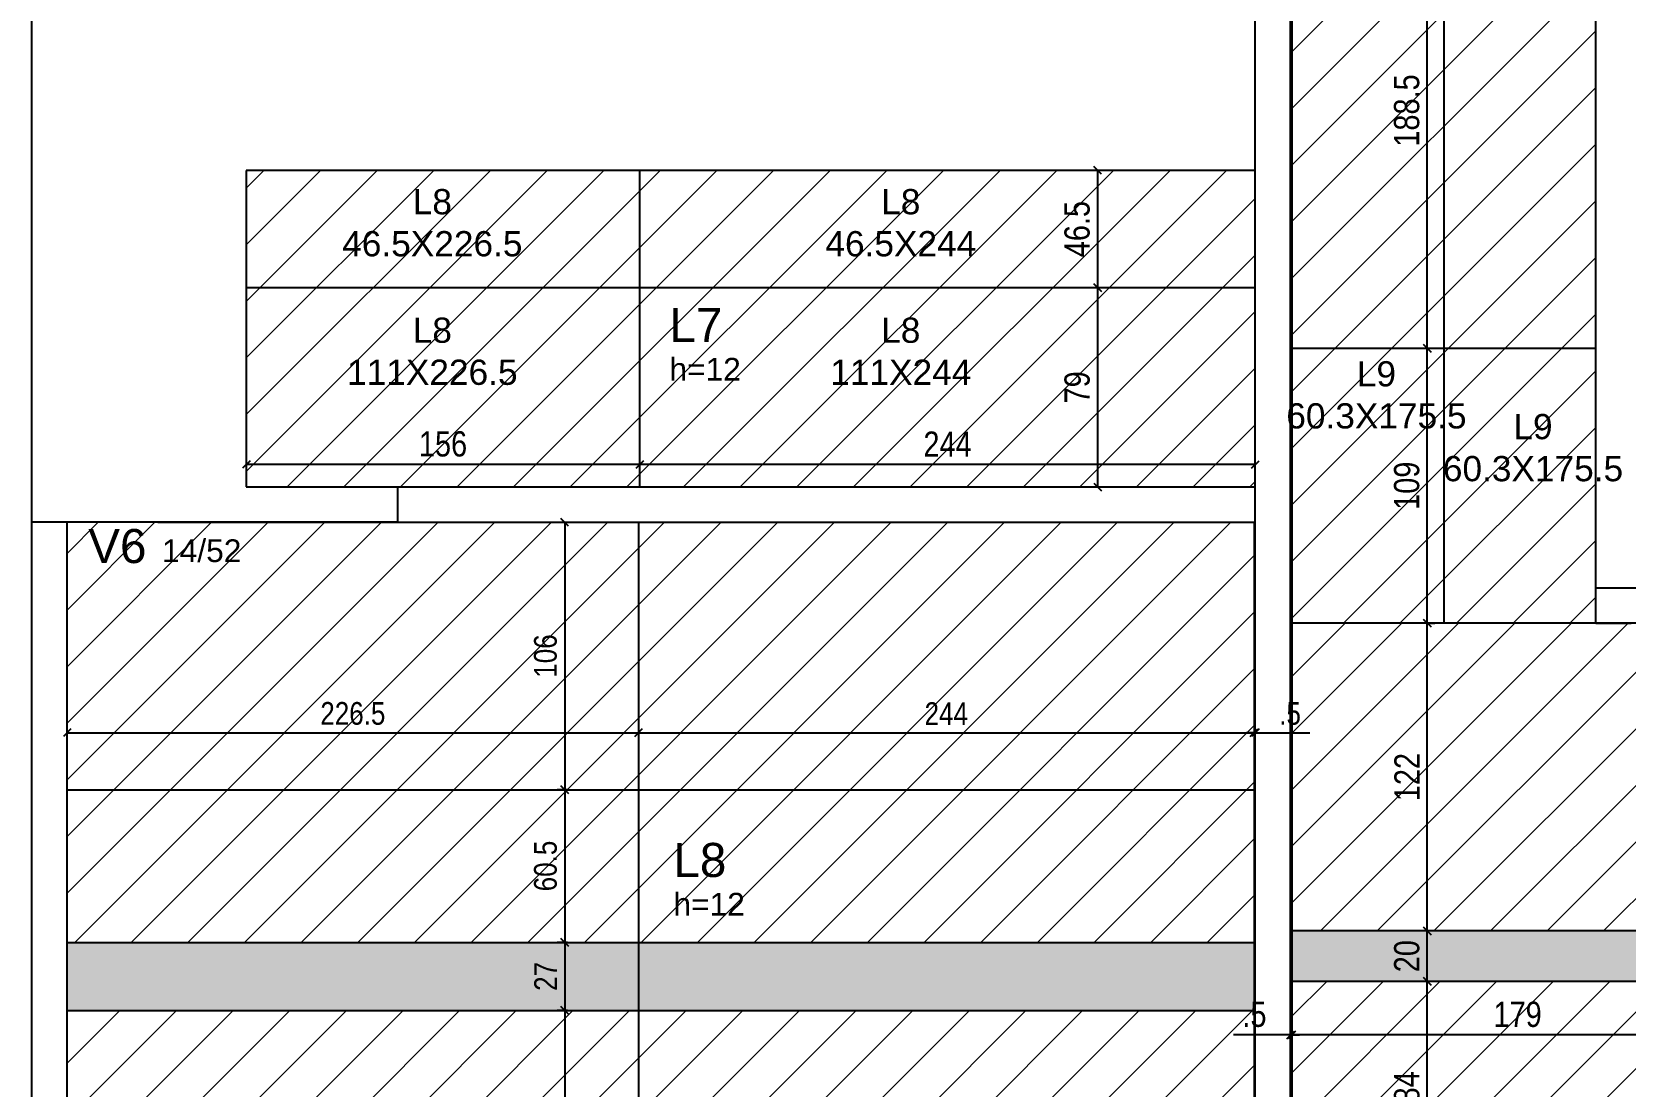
# Model space of a CAD drawing. Header units: millimetres. Extents: x 2454 to 6746, y 504 to 3252.
# Drawn here: x 3594 to 4225, y 1929 to 2347 of the extents above; entities that cross this region are included whole.
import ezdxf

# ---------------------------------------------------------------- set-up
doc = ezdxf.new("R2010")
doc.units = ezdxf.units.MM
for name, color, linetype in [('9', 8, 'Continuous'), ('AUX00', 7, 'Continuous'), ('COTA', 241, 'Continuous'), ('ES-VIGA', 3, 'Continuous'), ('L-D', 2, 'Continuous'), ('L-N', 4, 'Continuous'), ('Painéis', 200, 'Continuous'), ('VIG-D', 2, 'Continuous'), ('VIG-N', 4, 'Continuous')]:
    doc.layers.add(name, color=color, linetype=linetype)
doc.layers.add('Hachura', color=251, linetype='Continuous', lineweight=9)
doc.layers.add('REAPROVEITAMENTO', color=251, linetype='Continuous', lineweight=9)
doc.styles.add('COTA TECNICA', font='techl___.ttf', dxfattribs={"height": 10})
doc.styles.add('COTA TECNICA-50', font='techl___.ttf', dxfattribs={"height": 9})
doc.styles.get("Standard").update_dxf_attribs({"font": 'arial.ttf'})
doc.styles.add('TQS_ARIAL', font='arial.ttf')
doc.dimstyles.new('COTA PAINEL-50', dxfattribs={"dimtxt": 9, "dimasz": 3, "dimexe": 3, "dimexo": 3, "dimgap": 3, "dimtad": 1, "dimdec": 1, "dimzin": 12, "dimdsep": 46, "dimtxsty": 'COTA TECNICA-50', "dimblk1": 'OBLIQUE', "dimblk2": 'OBLIQUE', "dimsah": 1, "dimcen": 0.9, "dimclrd": 4, "dimclre": 4, "dimclrt": 240, "dimadec": 1, "dimazin": 3, "dimtfac": 1, "dimtdec": 1, "dimtmove": 0, "dimatfit": 3, "dimfxl": 1, "dimtolj": 1, "dimtzin": 12, "dimarcsym": 0})
doc.dimstyles.new('PAINEL', dxfattribs={"dimtxt": 10, "dimasz": 3, "dimexe": 3, "dimexo": 3, "dimgap": 3, "dimtad": 1, "dimdec": 1, "dimzin": 12, "dimdsep": 46, "dimtxsty": 'COTA TECNICA', "dimblk1": 'OBLIQUE', "dimblk2": 'OBLIQUE', "dimsah": 1, "dimcen": 0.9, "dimclrd": 4, "dimclre": 4, "dimclrt": 240, "dimadec": 1, "dimazin": 3, "dimtfac": 1, "dimtdec": 1, "dimtmove": 0, "dimatfit": 3, "dimfxl": 1, "dimtolj": 1, "dimtzin": 12, "dimarcsym": 0})

# ---------------------------------------------------------------- blocks, each defined once
blk = doc.blocks.new('_Oblique')
at = {"color": 0, "linetype": 'ByBlock', "lineweight": -2}
blk.add_line((-0.5, -0.5), (0.5, 0.5), dxfattribs=at)
blk = doc.blocks.new('*D55')
at = {"layer": 'COTA', "color": 4, "lineweight": -2, "transparency": 16777216}
blk.add_line((3834.09, 2069.28), (4078.09, 2069.28), dxfattribs=at)
at = {"layer": 'Defpoints', "color": 0, "transparency": 16777216}
for p in [(3834.09, 2069.28), (4078.09, 2069.28), (4078.09, 2069.28)]:
    blk.add_point(p, dxfattribs=at)
at = {"layer": 'COTA', "color": 4, "lineweight": -2, "transparency": 16777216, "xscale": 3, "yscale": 3, "zscale": 3, "rotation": 180}
blk.add_blockref('_Oblique', (3834.09, 2069.28), dxfattribs=at)
at = {"layer": 'COTA', "color": 4, "lineweight": -2, "transparency": 16777216, "xscale": 3, "yscale": 3, "zscale": 3}
blk.add_blockref('_Oblique', (4078.09, 2069.28), dxfattribs=at)
at = {"layer": 'COTA', "color": 240, "transparency": 16777216, "insert": (3956.09, 2076.84), "char_height": 9, "attachment_point": 5, "style": 'COTA TECNICA-50'}
blk.add_mtext('\\A1;244', dxfattribs=at)
blk = doc.blocks.new('*D56')
at = {"layer": 'COTA', "color": 4, "lineweight": -2, "transparency": 16777216}
for p, q in [((4078.09, 2069.28), (4075.09, 2069.28)), ((4078.09, 2069.28), (4078.59, 2069.28)), ((4078.59, 2069.28), (4100.18, 2069.28))]:
    blk.add_line(p, q, dxfattribs=at)
at = {"layer": 'Defpoints', "color": 0, "transparency": 16777216}
for p in [(4078.09, 2069.28), (4078.59, 2069.28), (4078.59, 2069.28)]:
    blk.add_point(p, dxfattribs=at)
at = {"layer": 'COTA', "color": 4, "lineweight": -2, "transparency": 16777216, "xscale": 3, "yscale": 3, "zscale": 3}
blk.add_blockref('_Oblique', (4078.09, 2069.28), dxfattribs=at)
at = {"layer": 'COTA', "color": 4, "lineweight": -2, "transparency": 16777216, "xscale": 3, "yscale": 3, "zscale": 3, "rotation": 180}
blk.add_blockref('_Oblique', (4078.59, 2069.28), dxfattribs=at)
at = {"layer": 'COTA', "color": 240, "transparency": 16777216, "insert": (4092.39, 2076.87), "char_height": 9, "attachment_point": 5, "style": 'COTA TECNICA-50'}
blk.add_mtext('\\A1;.5', dxfattribs=at)
blk = doc.blocks.new('*D57')
at = {"layer": 'COTA', "color": 4, "lineweight": -2, "transparency": 16777216}
for p, q in [((3804.83, 2152.69), (3804.83, 2046.69)), ((3805.89, 2046.69), (3801.83, 2046.69))]:
    blk.add_line(p, q, dxfattribs=at)
at = {"layer": 'Defpoints', "color": 0, "transparency": 16777216}
for p in [(3804.83, 2152.69), (3804.83, 2046.69), (3808.89, 2046.69)]:
    blk.add_point(p, dxfattribs=at)
at = {"layer": 'COTA', "color": 4, "lineweight": -2, "transparency": 16777216, "xscale": 3, "yscale": 3, "zscale": 3}
for p, rotation in [((3804.83, 2152.69), 90), ((3804.83, 2046.69), 270)]:
    blk.add_blockref('_Oblique', p, dxfattribs=dict(at, rotation=rotation))
at = {"layer": 'COTA', "color": 240, "transparency": 16777216, "insert": (3797.23, 2099.69), "char_height": 9, "attachment_point": 5, "rotation": 90, "style": 'COTA TECNICA-50'}
blk.add_mtext('\\A1;106', dxfattribs=at)
blk = doc.blocks.new('*D58')
at = {"layer": 'COTA', "color": 4, "lineweight": -2, "transparency": 16777216}
for p, q in [((3804.83, 2046.69), (3804.83, 1986.18)), ((3805.89, 1986.18), (3801.83, 1986.18))]:
    blk.add_line(p, q, dxfattribs=at)
at = {"layer": 'Defpoints', "color": 0, "transparency": 16777216}
for p in [(3804.83, 2046.69), (3804.83, 1986.18), (3808.89, 1986.18)]:
    blk.add_point(p, dxfattribs=at)
at = {"layer": 'COTA', "color": 4, "lineweight": -2, "transparency": 16777216, "xscale": 3, "yscale": 3, "zscale": 3}
for p, rotation in [((3804.83, 2046.69), 90), ((3804.83, 1986.18), 270)]:
    blk.add_blockref('_Oblique', p, dxfattribs=dict(at, rotation=rotation))
at = {"layer": 'COTA', "color": 240, "transparency": 16777216, "insert": (3797.23, 2016.44), "char_height": 9, "attachment_point": 5, "rotation": 90, "style": 'COTA TECNICA-50'}
blk.add_mtext('\\A1;60.5', dxfattribs=at)
blk = doc.blocks.new('*D59')
at = {"layer": 'COTA', "color": 4, "lineweight": -2, "transparency": 16777216}
for p, q in [((3804.83, 1986.18), (3804.83, 1959.19)), ((3805.89, 1959.19), (3801.83, 1959.19))]:
    blk.add_line(p, q, dxfattribs=at)
at = {"layer": 'Defpoints', "color": 0, "transparency": 16777216}
for p in [(3804.83, 1986.18), (3804.83, 1959.19), (3808.89, 1959.19)]:
    blk.add_point(p, dxfattribs=at)
at = {"layer": 'COTA', "color": 4, "lineweight": -2, "transparency": 16777216, "xscale": 3, "yscale": 3, "zscale": 3}
for p, rotation in [((3804.83, 1986.18), 90), ((3804.83, 1959.19), 270)]:
    blk.add_blockref('_Oblique', p, dxfattribs=dict(at, rotation=rotation))
at = {"layer": 'COTA', "color": 240, "transparency": 16777216, "insert": (3797.26, 1972.69), "char_height": 9, "attachment_point": 5, "rotation": 90, "style": 'COTA TECNICA-50'}
blk.add_mtext('\\A1;27', dxfattribs=at)
blk = doc.blocks.new('*D60')
at = {"layer": 'COTA', "color": 4, "lineweight": -2, "transparency": 16777216}
for p, q in [((3804.83, 1959.19), (3804.83, 1837.19)), ((3805.89, 1837.19), (3801.83, 1837.19))]:
    blk.add_line(p, q, dxfattribs=at)
at = {"layer": 'Defpoints', "color": 0, "transparency": 16777216}
for p in [(3804.83, 1959.19), (3804.83, 1837.19), (3808.89, 1837.19)]:
    blk.add_point(p, dxfattribs=at)
at = {"layer": 'COTA', "color": 4, "lineweight": -2, "transparency": 16777216, "xscale": 3, "yscale": 3, "zscale": 3}
for p, rotation in [((3804.83, 1959.19), 90), ((3804.83, 1837.19), 270)]:
    blk.add_blockref('_Oblique', p, dxfattribs=dict(at, rotation=rotation))
at = {"layer": 'COTA', "color": 240, "transparency": 16777216, "insert": (3797.27, 1898.19), "char_height": 9, "attachment_point": 5, "rotation": 90, "style": 'COTA TECNICA-50'}
blk.add_mtext('\\A1;122', dxfattribs=at)
blk = doc.blocks.new('*D61')
at = {"layer": 'COTA', "color": 4, "lineweight": -2, "transparency": 16777216}
blk.add_line((3607.59, 2069.28), (3834.09, 2069.28), dxfattribs=at)
at = {"layer": 'Defpoints', "color": 0, "transparency": 16777216}
for p in [(3607.59, 2069.28), (3834.09, 2069.28), (3834.09, 2069.28)]:
    blk.add_point(p, dxfattribs=at)
at = {"layer": 'COTA', "color": 4, "lineweight": -2, "transparency": 16777216, "xscale": 3, "yscale": 3, "zscale": 3, "rotation": 180}
blk.add_blockref('_Oblique', (3607.59, 2069.28), dxfattribs=at)
at = {"layer": 'COTA', "color": 4, "lineweight": -2, "transparency": 16777216, "xscale": 3, "yscale": 3, "zscale": 3}
blk.add_blockref('_Oblique', (3834.09, 2069.28), dxfattribs=at)
at = {"layer": 'COTA', "color": 240, "transparency": 16777216, "insert": (3720.84, 2076.87), "char_height": 9, "attachment_point": 5, "style": 'COTA TECNICA-50'}
blk.add_mtext('\\A1;226.5', dxfattribs=at)
blk = doc.blocks.new('*D4')
at = {"layer": 'COTA', "color": 4, "lineweight": -2, "transparency": 16777216}
blk.add_line((4146.78, 1886.69), (4146.78, 1970.69), dxfattribs=at)
at = {"layer": 'Defpoints', "color": 0, "transparency": 16777216}
for p in [(4146.78, 1970.69), (4146.78, 1970.69), (4146.78, 1886.69)]:
    blk.add_point(p, dxfattribs=at)
at = {"layer": 'COTA', "color": 4, "lineweight": -2, "transparency": 16777216, "xscale": 3, "yscale": 3, "zscale": 3}
for p, rotation in [((4146.78, 1970.69), 90), ((4146.78, 1886.69), 270)]:
    blk.add_blockref('_Oblique', p, dxfattribs=dict(at, rotation=rotation))
at = {"layer": 'COTA', "color": 240, "transparency": 16777216, "insert": (4138.69, 1928.69), "char_height": 10, "attachment_point": 5, "rotation": 90, "style": 'COTA TECNICA'}
blk.add_mtext('\\A1;84', dxfattribs=at)
blk = doc.blocks.new('*D5')
at = {"layer": 'COTA', "color": 4, "lineweight": -2, "transparency": 16777216}
blk.add_line((4146.78, 1970.69), (4146.78, 1990.69), dxfattribs=at)
at = {"layer": 'Defpoints', "color": 0, "transparency": 16777216}
for p in [(4146.78, 1990.69), (4146.78, 1990.69), (4146.78, 1970.69)]:
    blk.add_point(p, dxfattribs=at)
at = {"layer": 'COTA', "color": 4, "lineweight": -2, "transparency": 16777216, "xscale": 3, "yscale": 3, "zscale": 3}
for p, rotation in [((4146.78, 1990.69), 90), ((4146.78, 1970.69), 270)]:
    blk.add_blockref('_Oblique', p, dxfattribs=dict(at, rotation=rotation))
at = {"layer": 'COTA', "color": 240, "transparency": 16777216, "insert": (4138.68, 1980.69), "char_height": 10, "attachment_point": 5, "rotation": 90, "style": 'COTA TECNICA'}
blk.add_mtext('\\A1;20', dxfattribs=at)
blk = doc.blocks.new('*D6')
at = {"layer": 'COTA', "color": 4, "lineweight": -2, "transparency": 16777216}
blk.add_line((4146.78, 1990.69), (4146.78, 2112.69), dxfattribs=at)
at = {"layer": 'Defpoints', "color": 0, "transparency": 16777216}
for p in [(4146.78, 2112.69), (4146.78, 2112.69), (4146.78, 1990.69)]:
    blk.add_point(p, dxfattribs=at)
at = {"layer": 'COTA', "color": 4, "lineweight": -2, "transparency": 16777216, "xscale": 3, "yscale": 3, "zscale": 3}
for p, rotation in [((4146.78, 2112.69), 90), ((4146.78, 1990.69), 270)]:
    blk.add_blockref('_Oblique', p, dxfattribs=dict(at, rotation=rotation))
at = {"layer": 'COTA', "color": 240, "transparency": 16777216, "insert": (4138.72, 2051.69), "char_height": 10, "attachment_point": 5, "rotation": 90, "style": 'COTA TECNICA'}
blk.add_mtext('\\A1;122', dxfattribs=at)
blk = doc.blocks.new('*D14')
at = {"layer": 'COTA', "color": 4, "lineweight": -2, "transparency": 16777216}
for p, q in [((4146.78, 2112.69), (4146.78, 2221.69)), ((4147.23, 2221.69), (4149.78, 2221.69)), ((4147.23, 2112.69), (4149.78, 2112.69))]:
    blk.add_line(p, q, dxfattribs=at)
at = {"layer": 'Defpoints', "color": 0, "transparency": 16777216}
for p in [(4144.23, 2221.69), (4146.78, 2221.69), (4144.23, 2112.69)]:
    blk.add_point(p, dxfattribs=at)
at = {"layer": 'COTA', "color": 4, "lineweight": -2, "transparency": 16777216, "xscale": 3, "yscale": 3, "zscale": 3}
for p, rotation in [((4146.78, 2221.69), 90), ((4146.78, 2112.69), 270)]:
    blk.add_blockref('_Oblique', p, dxfattribs=dict(at, rotation=rotation))
at = {"layer": 'COTA', "color": 240, "transparency": 16777216, "insert": (4138.65, 2167.19), "char_height": 10, "attachment_point": 5, "rotation": 90, "style": 'COTA TECNICA'}
blk.add_mtext('\\A1;109', dxfattribs=at)
blk = doc.blocks.new('*D15')
at = {"layer": 'COTA', "color": 4, "lineweight": -2, "transparency": 16777216}
blk.add_line((4146.78, 2221.69), (4146.78, 2410.19), dxfattribs=at)
at = {"layer": 'Defpoints', "color": 0, "transparency": 16777216}
for p in [(4146.78, 2410.19), (4146.78, 2410.19), (4146.78, 2221.69)]:
    blk.add_point(p, dxfattribs=at)
at = {"layer": 'COTA', "color": 4, "lineweight": -2, "transparency": 16777216, "xscale": 3, "yscale": 3, "zscale": 3}
for p, rotation in [((4146.78, 2410.19), 90), ((4146.78, 2221.69), 270)]:
    blk.add_blockref('_Oblique', p, dxfattribs=dict(at, rotation=rotation))
at = {"layer": 'COTA', "color": 240, "transparency": 16777216, "insert": (4138.65, 2315.94), "char_height": 10, "attachment_point": 5, "rotation": 90, "style": 'COTA TECNICA'}
blk.add_mtext('\\A1;188.5', dxfattribs=at)
blk = doc.blocks.new('*D21')
at = {"layer": 'COTA', "color": 4, "lineweight": -2, "transparency": 16777216}
blk.add_line((4272.09, 1949.48), (4093.09, 1949.48), dxfattribs=at)
at = {"layer": 'Defpoints', "color": 0, "transparency": 16777216}
for p in [(4093.09, 1949.48), (4093.09, 1949.48), (4272.09, 1949.48)]:
    blk.add_point(p, dxfattribs=at)
at = {"layer": 'COTA', "color": 4, "lineweight": -2, "transparency": 16777216, "xscale": 3, "yscale": 3, "zscale": 3, "rotation": 180}
blk.add_blockref('_Oblique', (4093.09, 1949.48), dxfattribs=at)
at = {"layer": 'COTA', "color": 4, "lineweight": -2, "transparency": 16777216, "xscale": 3, "yscale": 3, "zscale": 3}
blk.add_blockref('_Oblique', (4272.09, 1949.48), dxfattribs=at)
at = {"layer": 'COTA', "color": 240, "transparency": 16777216, "insert": (4182.59, 1957.58), "char_height": 10, "attachment_point": 5, "style": 'COTA TECNICA'}
blk.add_mtext('\\A1;179', dxfattribs=at)
blk = doc.blocks.new('*D22')
at = {"layer": 'COTA', "color": 4, "lineweight": -2, "transparency": 16777216}
for p, q in [((4092.59, 1949.48), (4069.93, 1949.48)), ((4093.09, 1949.48), (4092.59, 1949.48)), ((4093.09, 1949.48), (4096.09, 1949.48))]:
    blk.add_line(p, q, dxfattribs=at)
at = {"layer": 'Defpoints', "color": 0, "transparency": 16777216}
for p in [(4092.59, 1949.48), (4092.59, 1949.48), (4093.09, 1949.48)]:
    blk.add_point(p, dxfattribs=at)
at = {"layer": 'COTA', "color": 4, "lineweight": -2, "transparency": 16777216, "xscale": 3, "yscale": 3, "zscale": 3}
blk.add_blockref('_Oblique', (4092.59, 1949.48), dxfattribs=at)
at = {"layer": 'COTA', "color": 4, "lineweight": -2, "transparency": 16777216, "xscale": 3, "yscale": 3, "zscale": 3, "rotation": 180}
blk.add_blockref('_Oblique', (4093.09, 1949.48), dxfattribs=at)
at = {"layer": 'COTA', "color": 240, "transparency": 16777216, "insert": (4078.26, 1957.59), "char_height": 10, "attachment_point": 5, "style": 'COTA TECNICA'}
blk.add_mtext('\\A1;.5', dxfattribs=at)
blk = doc.blocks.new('*D115')
at = {"layer": 'COTA', "color": 4, "lineweight": -2, "transparency": 16777216}
blk.add_line((4016.1, 2292.18), (4016.1, 2245.68), dxfattribs=at)
at = {"layer": 'Defpoints', "color": 0, "transparency": 16777216}
for p in [(4016.1, 2292.18), (4016.1, 2245.68), (4016.1, 2245.68)]:
    blk.add_point(p, dxfattribs=at)
at = {"layer": 'COTA', "color": 4, "lineweight": -2, "transparency": 16777216, "xscale": 3, "yscale": 3, "zscale": 3}
for p, rotation in [((4016.1, 2292.18), 90), ((4016.1, 2245.68), 270)]:
    blk.add_blockref('_Oblique', p, dxfattribs=dict(at, rotation=rotation))
at = {"layer": 'COTA', "color": 240, "transparency": 16777216, "insert": (4007.99, 2268.93), "char_height": 10, "attachment_point": 5, "rotation": 90, "style": 'COTA TECNICA'}
blk.add_mtext('\\A1;46.5', dxfattribs=at)
blk = doc.blocks.new('*D26')
at = {"layer": 'COTA', "color": 4, "lineweight": -2, "transparency": 16777216}
blk.add_line((4016.1, 2245.68), (4016.1, 2166.69), dxfattribs=at)
at = {"layer": 'Defpoints', "color": 0, "transparency": 16777216}
for p in [(4016.1, 2245.68), (4016.1, 2166.69), (4016.1, 2166.69)]:
    blk.add_point(p, dxfattribs=at)
at = {"layer": 'COTA', "color": 4, "lineweight": -2, "transparency": 16777216, "xscale": 3, "yscale": 3, "zscale": 3}
for p, rotation in [((4016.1, 2245.68), 90), ((4016.1, 2166.69), 270)]:
    blk.add_blockref('_Oblique', p, dxfattribs=dict(at, rotation=rotation))
at = {"layer": 'COTA', "color": 240, "transparency": 16777216, "insert": (4008, 2206.18), "char_height": 10, "attachment_point": 5, "rotation": 90, "style": 'COTA TECNICA'}
blk.add_mtext('\\A1;79', dxfattribs=at)
blk = doc.blocks.new('*D116')
at = {"layer": 'COTA', "color": 4, "lineweight": -2, "transparency": 16777216}
blk.add_line((4078.59, 2175.6), (3834.59, 2175.6), dxfattribs=at)
at = {"layer": 'Defpoints', "color": 0, "transparency": 16777216}
for p in [(3834.59, 2175.6), (3834.59, 2175.6), (4078.59, 2175.6)]:
    blk.add_point(p, dxfattribs=at)
at = {"layer": 'COTA', "color": 4, "lineweight": -2, "transparency": 16777216, "xscale": 3, "yscale": 3, "zscale": 3, "rotation": 180}
blk.add_blockref('_Oblique', (3834.59, 2175.6), dxfattribs=at)
at = {"layer": 'COTA', "color": 4, "lineweight": -2, "transparency": 16777216, "xscale": 3, "yscale": 3, "zscale": 3}
blk.add_blockref('_Oblique', (4078.59, 2175.6), dxfattribs=at)
at = {"layer": 'COTA', "color": 240, "transparency": 16777216, "insert": (3956.59, 2183.68), "char_height": 10, "attachment_point": 5, "style": 'COTA TECNICA'}
blk.add_mtext('\\A1;244', dxfattribs=at)
blk = doc.blocks.new('*D27')
at = {"layer": 'COTA', "color": 4, "lineweight": -2, "transparency": 16777216}
blk.add_line((3834.59, 2175.6), (3678.59, 2175.6), dxfattribs=at)
at = {"layer": 'Defpoints', "color": 0, "transparency": 16777216}
for p in [(3678.59, 2175.6), (3678.59, 2175.6), (3834.59, 2175.6)]:
    blk.add_point(p, dxfattribs=at)
at = {"layer": 'COTA', "color": 4, "lineweight": -2, "transparency": 16777216, "xscale": 3, "yscale": 3, "zscale": 3, "rotation": 180}
blk.add_blockref('_Oblique', (3678.59, 2175.6), dxfattribs=at)
at = {"layer": 'COTA', "color": 4, "lineweight": -2, "transparency": 16777216, "xscale": 3, "yscale": 3, "zscale": 3}
blk.add_blockref('_Oblique', (3834.59, 2175.6), dxfattribs=at)
at = {"layer": 'COTA', "color": 240, "transparency": 16777216, "insert": (3756.59, 2183.71), "char_height": 10, "attachment_point": 5, "style": 'COTA TECNICA'}
blk.add_mtext('\\A1;156', dxfattribs=at)

msp = doc.modelspace()

# ---------------------------------------------------------------- hatches: boundary and pattern name
at = {"layer": 'Hachura', "linetype": 'ByBlock'}
h = msp.add_hatch(color=256, dxfattribs=at)
h.dxf.hatch_style = 1
h.paths.add_polyline_path([(4760.09, 1970.69), (4760.09, 1990.69), (4093.09, 1990.69), (4093.09, 1970.69)])
h = msp.add_hatch(color=256, dxfattribs=at)
h.dxf.hatch_style = 1
h.paths.add_polyline_path([(3607.59, 1986.18), (3607.59, 1959.19), (4078.09, 1959.19), (4078.09, 1986.18)])
at = {"layer": 'REAPROVEITAMENTO', "linetype": 'ByBlock'}
h = msp.add_hatch(dxfattribs=at)
h.set_pattern_fill('ANSI31', color=256, scale=5, style=2)
h.set_pattern_definition([(45, (-1479.827, -360), (-11.22532, 11.22532), [])])
h.paths.add_polyline_path([(4093.09, 2112.69), (4213.59, 2112.69), (4213.59, 2509.19), (4093.09, 2509.19)])
h = msp.add_hatch(dxfattribs=at)
h.set_pattern_fill('ANSI31', color=256, scale=5, style=2)
h.set_pattern_definition([(45, (-1855.828, -600.043), (-11.22532, 11.22532), [])])
h.paths.add_polyline_path([(4078.58, 2166.69), (4078.61, 2292.18), (3678.53, 2292.18), (3678.62, 2166.69)])
h = msp.add_hatch(dxfattribs=at)
h.set_pattern_fill('ANSI31', color=256, scale=5, style=2)
h.set_pattern_definition([(45, (-1965.327, -940.537), (-11.22532, 11.22532), [])])
h.paths.add_polyline_path([(3607.59, 2152.69), (3607.59, 2046.69), (3607.59, 2046.69), (3607.59, 1986.18), (4078.09, 1986.18), (4078.09, 1959.19), (3607.59, 1959.19), (3607.59, 1837.19), (4078.34, 1837.19), (4078.59, 2152.69)])
h = msp.add_hatch(dxfattribs=at)
h.set_pattern_fill('ANSI31', color=256, scale=5, style=2)
h.set_pattern_definition([(45, (-1479.827, -899.5), (-11.22532, 11.22532), [])])
h.paths.add_polyline_path([(4093.09, 1990.69), (4760.09, 1990.69), (4760.09, 2112.69), (4093.09, 2112.69)])
h.paths.add_polyline_path([(4760.09, 1970.69), (4093.09, 1970.69), (4093.09, 1636.69), (4213.59, 1636.69), (4213.59, 1821.69), (4268.59, 1821.69), (4268.59, 1886.69), (4760.09, 1886.69)])

# ---------------------------------------------------------------- linework, layer by layer
at = {"layer": '9', "color": 8, "linetype": 'Continuous'}
for p, q in [((4092.59, 1636.69), (4092.59, 2652.69)), ((4213.59, 2112.69), (4213.59, 2652.69)), ((3593.59, 2166.69), (3593.59, 2482.69)), ((4078.59, 2277.22), (4078.59, 2292.18)), ((3678.59, 2166.69), (4078.59, 2166.69)), ((4092.59, 2152.69), (4092.59, 2166.69)), ((3593.59, 1836.69), (3593.59, 2152.69)), ((3607.59, 1836.69), (3607.59, 2152.69)), ((3643.59, 2152.69), (4078.59, 2152.69)), ((4078.59, 1836.69), (4078.59, 2152.69)), ((4213.59, 2112.69), (4227.59, 2112.69))]:
    msp.add_line(p, q, dxfattribs=at)
at = {"layer": 'ES-VIGA', "linetype": 'Continuous'}
for p, q in [((3593.59, 2152.69), (3593.59, 2771.69)), ((4092.59, 1822.69), (4092.59, 2737.69)), ((4092.59, 2737.69), (4092.59, 1822.69)), ((4078.59, 1822.69), (4078.59, 2357.18)), ((4078.59, 2292.18), (3678.59, 2292.18)), ((3678.59, 2292.18), (3678.59, 2166.69)), ((4078.59, 1822.69), (4078.59, 2292.18)), ((3643.59, 2152.69), (3593.59, 2152.69))]:
    msp.add_line(p, q, dxfattribs=at)
for points in [[(4397.59, 2331.69), (4458.59, 2331.69), (4458.59, 2317.69), (4432.59, 2317.69), (4432.59, 2126.69), (4637.59, 2126.69), (4637.59, 2112.69), (4213.59, 2112.69), (4213.59, 2126.69), (4418.59, 2126.69), (4418.59, 2317.69), (4397.59, 2317.69), (4397.59, 2331.69)], [(3678.59, 2166.69), (3738.58, 2166.69), (3738.58, 2152.69), (3643.59, 2152.69)]]:
    msp.add_lwpolyline(points, dxfattribs=at)
at = {"layer": 'Painéis'}
for p, q in [((4093.09, 2509.19), (4093.09, 1636.69)), ((4153.34, 2509.19), (4153.34, 2112.69)), ((3834.59, 2166.67), (3834.59, 2292.18)), ((4078.59, 2245.68), (3678.59, 2245.68)), ((4093.09, 2221.69), (4213.59, 2221.69)), ((3834.09, 2152.69), (3834.09, 1837.19)), ((4078.09, 2152.69), (4078.09, 1837.19)), ((4760.09, 2112.69), (4093.09, 2112.69)), ((3607.59, 2046.69), (4078.09, 2046.69)), ((4760.09, 1990.69), (4093.09, 1990.69)), ((3607.59, 1986.18), (4078.09, 1986.18)), ((4760.09, 1970.69), (4093.09, 1970.69)), ((3607.59, 1959.19), (4078.09, 1959.19))]:
    msp.add_line(p, q, dxfattribs=at)

# ---------------------------------------------------------------- texts
at = {"layer": 'AUX00', "char_height": 10, "attachment_point": 1}
for s, insert in [('\\pxqc;L8^J46.5X226.5', (3717, 2284.8)), ('\\pxqc;L8^J46.5X244', (3902.72, 2284.8)), ('\\pxqc;L8^J111X226.5', (3717, 2233.85)), ('\\pxqc;L8^J111X244', (3902.72, 2233.85)), ('\\pxqc;L9^J60.3X175.5', (4091.27, 2216.56)), ('\\pxqc;L9^J60.3X175.5', (4153.34, 2195.64))]:
    msp.add_mtext_dynamic_manual_height_columns(s, width=70.6838, gutter_width=12.5, heights=[0], dxfattribs=dict(at, insert=insert))
at = {"layer": 'L-D', "linetype": 'Continuous', "style": 'TQS_ARIAL'}
for p in [(3846.33, 2208.87), (3847.92, 1996.79)]:
    msp.add_text('h=12', height=9, dxfattribs=at).set_placement(p)
at = {"layer": 'L-N', "linetype": 'Continuous', "style": 'TQS_ARIAL'}
for s, p in [('L7', (3846.33, 2224.17)), ('L8', (3847.92, 2012.09))]:
    msp.add_text(s, height=13.5, dxfattribs=at).set_placement(p)
at = {"layer": 'VIG-D', "linetype": 'Continuous', "style": 'TQS_ARIAL'}
msp.add_text('14/52', height=9, dxfattribs=at).set_placement((3645.2, 2136.93))
at = {"layer": 'VIG-N', "linetype": 'Continuous', "style": 'TQS_ARIAL'}
msp.add_text('V6', height=13.5, dxfattribs=at).set_placement((3615.95, 2136.53))

# ---------------------------------------------------------------- dimensions: what is measured, and where the dimension line sits
at = {"layer": 'COTA'}
for base, p1, p2, angle, dimstyle, picture, middle in [((4146.78, 2410.19), (4146.78, 2221.69), (4146.78, 2410.19), 90, 'PAINEL', '*D15', (4138.65, 2315.94)), ((4016.1, 2245.68), (4016.1, 2292.18), (4016.1, 2245.68), 90, 'PAINEL', '*D115', (4007.99, 2268.93)), ((4016.1, 2166.69), (4016.1, 2245.68), (4016.1, 2166.69), 90, 'PAINEL', '*D26', (4008, 2206.18)), ((4146.78, 2221.69), (4144.23, 2112.69), (4144.23, 2221.69), 90, 'PAINEL', '*D14', (4138.65, 2167.19)), ((3804.83, 2046.69), (3804.83, 2152.69), (3808.89, 2046.69), 270, 'COTA PAINEL-50', '*D57', (3797.23, 2099.69)), ((4146.78, 2112.69), (4146.78, 1990.69), (4146.78, 2112.69), 90, 'PAINEL', '*D6', (4138.72, 2051.69)), ((3804.83, 1986.18), (3804.83, 2046.69), (3808.89, 1986.18), 270, 'COTA PAINEL-50', '*D58', (3797.23, 2016.44)), ((3804.83, 1959.19), (3804.83, 1986.18), (3808.89, 1959.19), 270, 'COTA PAINEL-50', '*D59', (3797.26, 1972.69)), ((4146.78, 1970.69), (4146.78, 1886.69), (4146.78, 1970.69), 90, 'PAINEL', '*D4', (4138.69, 1928.69)), ((3804.83, 1837.19), (3804.83, 1959.19), (3808.89, 1837.19), 270, 'COTA PAINEL-50', '*D60', (3797.27, 1898.19))]:
    dim = msp.add_linear_dim(base=base, p1=p1, p2=p2, angle=angle, dimstyle=dimstyle, dxfattribs=at)
    dim.commit()
    dim.dimension.update_dxf_attribs({"geometry": picture, "text_midpoint": middle})
for base, p1, p2, dimstyle, picture, middle in [((3678.59, 2175.6), (3834.59, 2175.6), (3678.59, 2175.6), 'PAINEL', '*D27', (3756.59, 2183.71)), ((3834.59, 2175.6), (4078.59, 2175.6), (3834.59, 2175.6), 'PAINEL', '*D116', (3956.59, 2183.68)), ((3834.09, 2069.28), (3607.59, 2069.28), (3834.09, 2069.28), 'COTA PAINEL-50', '*D61', (3720.84, 2076.87)), ((4078.09, 2069.28), (3834.09, 2069.28), (4078.09, 2069.28), 'COTA PAINEL-50', '*D55', (3956.09, 2076.84)), ((4078.59, 2069.28), (4078.09, 2069.28), (4078.59, 2069.28), 'COTA PAINEL-50', '*D56', (4092.39, 2076.87)), ((4092.59, 1949.48), (4093.09, 1949.48), (4092.59, 1949.48), 'PAINEL', '*D22', (4078.26, 1957.59)), ((4093.09, 1949.48), (4272.09, 1949.48), (4093.09, 1949.48), 'PAINEL', '*D21', (4182.59, 1957.58))]:
    dim = msp.add_linear_dim(base=base, p1=p1, p2=p2, dimstyle=dimstyle, dxfattribs=at)
    dim.commit()
    dim.dimension.update_dxf_attribs({"geometry": picture, "text_midpoint": middle})
dim = msp.add_linear_dim(base=(4146.78, 1990.69), p1=(4146.78, 1970.69), p2=(4146.78, 1990.69), angle=90, dimstyle='PAINEL', dxfattribs=at)
dim.commit()
dim.dimension.update_dxf_attribs({"geometry": '*D5', "text_midpoint": (4146.78, 1980.69), "dimtype": 160})

doc.saveas('drawing.dxf')
